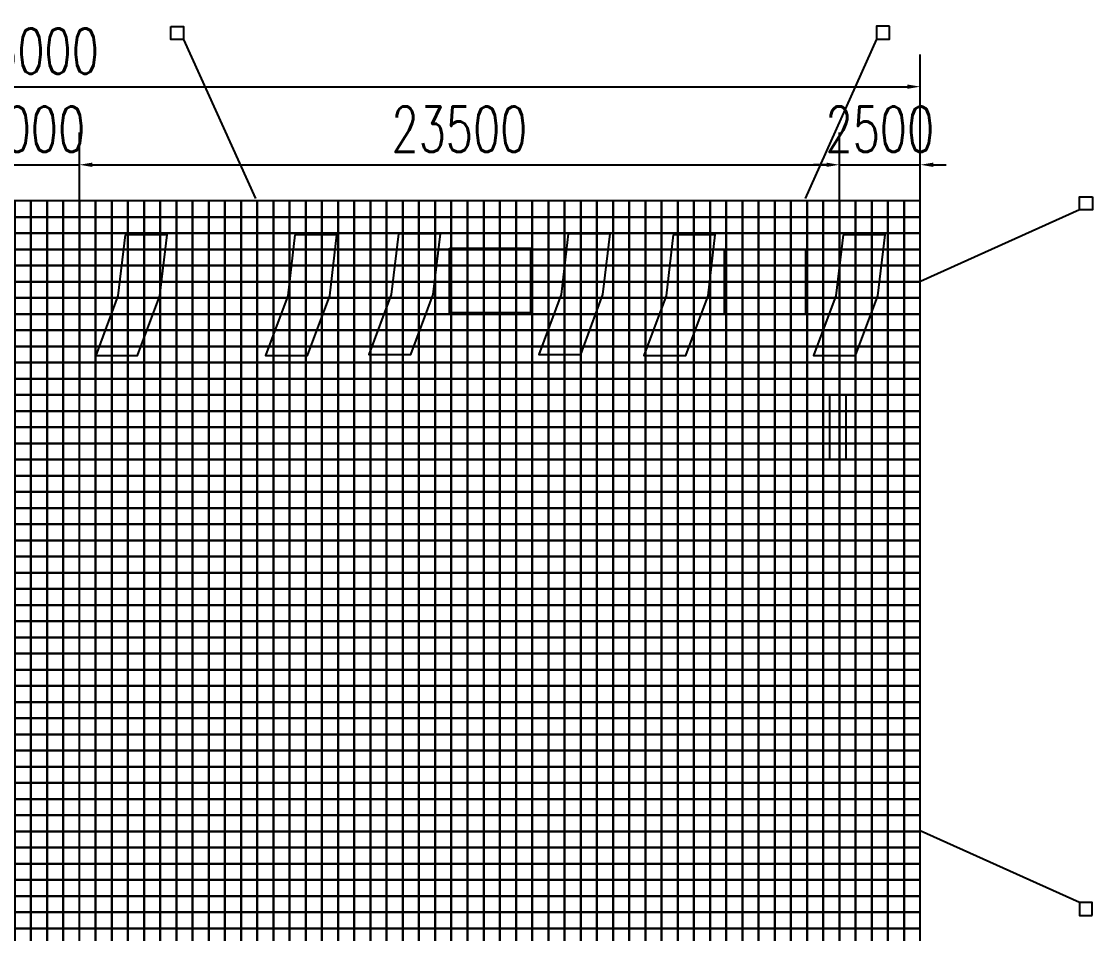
# Model space of a CAD drawing. Header units: millimetres. Extents: x 20612 to 342768, y 65775 to 156976.
# Drawn here: x 212625 to 245744, y 93442 to 121652 of the extents above; entities that cross this region are included whole.
import ezdxf

# ---------------------------------------------------------------- set-up
doc = ezdxf.new("R2010")
doc.units = ezdxf.units.MM
doc.header["$LTSCALE"] = 10
doc.styles.add('STANDARD_T3', font='simplex.shx', dxfattribs={"width": 0.7, "bigfont": 'hztxt.shx'})
doc.dimstyles.new('W&&400', dxfattribs={"dimtxt": 1400, "dimasz": 400, "dimexe": 1000, "dimexo": 1200, "dimgap": 400, "dimtad": 1, "dimdec": 0, "dimzin": 0, "dimdsep": 46, "dimtxsty": 'STANDARD_T3', "dimcen": 0.09, "dimclrd": 1, "dimclre": 1, "dimclrt": 7, "dimazin": 2, "dimtfac": 1, "dimtdec": 0, "dimtix": 1, "dimtmove": 2, "dimatfit": 3, "dimfxl": 100, "dimtolj": 1, "dimtzin": 0, "dimarcsym": 0})

# ---------------------------------------------------------------- blocks, each defined once
blk = doc.blocks.new('400高浮筒')
at = {"color": 8}
blk.add_lwpolyline([(185417, 115601), (185917, 115601), (185917, 116101), (185417, 116101)], close=True, dxfattribs=at)
blk = doc.blocks.new('*U323')
blk.add_blockref('400高浮筒', (-185667, -115851))
blk = doc.blocks.new('*U324')
at = {"color": 0, "linetype": 'ByBlock', "lineweight": -2, "transparency": 16777216}
for p in [(27000, 5500), (27500, 5500), (28000, 5500), (28500, 5500), (29000, 5500), (29500, 5500), (30000, 5500), (30500, 5500), (31000, 5500), (31500, 5500), (32000, 5500), (32500, 5500), (33000, 5500), (33500, 5500), (34000, 5500), (34500, 5500), (35000, 5500), (35500, 5500), (36000, 5500), (36500, 5500), (37000, 5500), (37500, 5500), (38000, 5500), (38500, 5500), (39000, 5500), (39500, 5500), (40000, 5500), (40500, 5500), (41000, 5500), (41500, 5500), (42000, 5500), (42500, 5500), (43000, 5500), (43500, 5500), (44000, 5500), (44500, 5500), (45000, 5500), (45500, 5500), (46000, 5500), (46500, 5500), (47000, 5500), (47500, 5500), (48000, 5500), (48500, 5500), (49000, 5500), (49500, 5500), (50000, 5500), (50500, 5500), (51000, 5500), (51500, 5500), (52000, 5500), (52500, 5500), (53000, 5500), (53500, 5500), (54000, 5500), (54500, 5500), (27000, 5000), (27500, 5000), (28000, 5000), (28500, 5000), (29000, 5000), (29500, 5000), (30000, 5000), (30500, 5000), (31000, 5000), (31500, 5000), (32000, 5000), (32500, 5000), (33000, 5000), (33500, 5000), (34000, 5000), (34500, 5000), (35000, 5000), (35500, 5000), (36000, 5000), (36500, 5000), (37000, 5000), (37500, 5000), (38000, 5000), (38500, 5000), (39000, 5000), (39500, 5000), (40000, 5000), (40500, 5000), (41000, 5000), (41500, 5000), (42000, 5000), (42500, 5000), (43000, 5000), (43500, 5000), (44000, 5000), (44500, 5000), (45000, 5000), (45500, 5000), (46000, 5000), (46500, 5000), (47000, 5000), (47500, 5000), (48000, 5000), (48500, 5000), (49000, 5000), (49500, 5000), (50000, 5000), (50500, 5000), (51000, 5000), (51500, 5000), (52000, 5000), (52500, 5000), (53000, 5000), (53500, 5000), (54000, 5000), (54500, 5000), (27000, 4500), (27500, 4500), (28000, 4500), (28500, 4500), (29000, 4500), (29500, 4500), (30000, 4500), (30500, 4500), (31000, 4500), (31500, 4500), (32000, 4500), (32500, 4500), (33000, 4500), (33500, 4500), (34000, 4500), (34500, 4500), (35000, 4500), (35500, 4500), (36000, 4500), (36500, 4500), (37000, 4500), (37500, 4500), (38000, 4500), (38500, 4500), (39000, 4500), (39500, 4500), (40000, 4500), (40500, 4500), (41000, 4500), (41500, 4500), (42000, 4500), (42500, 4500), (43000, 4500), (43500, 4500), (44000, 4500), (44500, 4500), (45000, 4500), (45500, 4500), (46000, 4500), (46500, 4500), (47000, 4500), (47500, 4500), (48000, 4500), (48500, 4500), (49000, 4500), (49500, 4500), (50000, 4500), (50500, 4500), (51000, 4500), (51500, 4500), (52000, 4500), (52500, 4500), (53000, 4500), (53500, 4500), (54000, 4500), (54500, 4500), (27000, 4000), (27500, 4000), (28000, 4000), (28500, 4000), (29000, 4000), (29500, 4000), (30000, 4000), (30500, 4000), (31000, 4000), (31500, 4000), (32000, 4000), (32500, 4000), (33000, 4000), (33500, 4000), (34000, 4000), (34500, 4000), (35000, 4000), (35500, 4000), (36000, 4000), (36500, 4000), (37000, 4000), (37500, 4000), (38000, 4000), (38500, 4000), (39000, 4000), (39500, 4000), (40000, 4000), (40500, 4000), (41000, 4000), (41500, 4000), (42000, 4000), (42500, 4000), (43000, 4000), (43500, 4000), (44000, 4000), (44500, 4000), (45000, 4000), (45500, 4000), (46000, 4000), (46500, 4000), (47000, 4000), (47500, 4000), (48000, 4000), (48500, 4000), (49000, 4000), (49500, 4000), (50000, 4000), (50500, 4000), (51000, 4000), (51500, 4000), (52000, 4000), (52500, 4000), (53000, 4000), (53500, 4000), (54000, 4000), (54500, 4000), (27000, 3500), (27500, 3500), (28000, 3500), (28500, 3500), (29000, 3500), (29500, 3500), (30000, 3500), (30500, 3500), (31000, 3500), (31500, 3500), (32000, 3500), (32500, 3500), (33000, 3500), (33500, 3500), (34000, 3500), (34500, 3500), (35000, 3500), (35500, 3500), (36000, 3500), (36500, 3500), (37000, 3500), (37500, 3500), (38000, 3500), (38500, 3500), (39000, 3500), (39500, 3500), (40000, 3500), (40500, 3500), (41000, 3500), (41500, 3500), (42000, 3500), (42500, 3500), (43000, 3500), (43500, 3500), (44000, 3500), (44500, 3500), (45000, 3500), (45500, 3500), (46000, 3500), (46500, 3500), (47000, 3500), (47500, 3500), (48000, 3500), (48500, 3500), (49000, 3500), (49500, 3500), (50000, 3500), (50500, 3500), (51000, 3500), (51500, 3500), (52000, 3500), (52500, 3500), (53000, 3500), (53500, 3500), (54000, 3500), (54500, 3500), (27000, 3000), (27500, 3000), (28000, 3000), (28500, 3000), (29000, 3000), (29500, 3000), (30000, 3000), (30500, 3000), (31000, 3000), (31500, 3000), (32000, 3000), (32500, 3000), (33000, 3000), (33500, 3000), (34000, 3000), (34500, 3000), (35000, 3000), (35500, 3000), (36000, 3000), (36500, 3000), (37000, 3000), (37500, 3000), (38000, 3000), (38500, 3000), (39000, 3000), (39500, 3000), (40000, 3000), (40500, 3000), (41000, 3000), (41500, 3000), (42000, 3000), (42500, 3000), (43000, 3000), (43500, 3000), (44000, 3000), (44500, 3000), (45000, 3000), (45500, 3000), (46000, 3000), (46500, 3000), (47000, 3000), (47500, 3000), (48000, 3000), (48500, 3000), (49000, 3000), (49500, 3000), (50000, 3000), (50500, 3000), (51000, 3000), (51500, 3000), (52000, 3000), (52500, 3000), (53000, 3000), (53500, 3000), (54000, 3000), (54500, 3000), (27000, 2500), (27500, 2500), (28000, 2500), (28500, 2500), (29000, 2500), (29500, 2500), (30000, 2500), (30500, 2500), (31000, 2500), (31500, 2500), (32000, 2500), (32500, 2500), (33000, 2500), (33500, 2500), (34000, 2500), (34500, 2500), (35000, 2500), (35500, 2500), (36000, 2500), (36500, 2500), (37000, 2500), (37500, 2500), (38000, 2500), (38500, 2500), (39000, 2500), (39500, 2500), (40000, 2500), (40500, 2500), (41000, 2500), (41500, 2500), (42000, 2500), (42500, 2500), (43000, 2500), (43500, 2500), (44000, 2500), (44500, 2500), (45000, 2500), (45500, 2500), (46000, 2500), (46500, 2500), (47000, 2500), (47500, 2500), (48000, 2500), (48500, 2500), (49000, 2500), (49500, 2500), (50000, 2500), (50500, 2500), (51000, 2500), (51500, 2500), (52000, 2500), (52500, 2500), (53000, 2500), (53500, 2500), (54000, 2500), (54500, 2500), (27000, 2000), (27500, 2000), (28000, 2000), (28500, 2000), (29000, 2000), (29500, 2000), (30000, 2000), (30500, 2000), (31000, 2000), (31500, 2000), (32000, 2000), (32500, 2000), (33000, 2000), (33500, 2000), (34000, 2000), (34500, 2000), (35000, 2000), (35500, 2000), (36000, 2000), (36500, 2000), (37000, 2000), (37500, 2000), (38000, 2000), (38500, 2000), (39000, 2000), (39500, 2000), (40000, 2000), (40500, 2000), (41000, 2000), (41500, 2000), (42000, 2000), (42500, 2000), (43000, 2000), (43500, 2000), (44000, 2000), (44500, 2000), (45000, 2000), (45500, 2000), (46000, 2000), (46500, 2000), (47000, 2000), (47500, 2000), (48000, 2000), (48500, 2000), (49000, 2000), (49500, 2000), (50000, 2000), (50500, 2000), (51000, 2000), (51500, 2000), (52000, 2000), (52500, 2000), (53000, 2000), (53500, 2000), (54000, 2000), (54500, 2000), (27000, 1500), (27500, 1500), (28000, 1500), (28500, 1500), (29000, 1500), (29500, 1500), (30000, 1500), (30500, 1500), (31000, 1500), (31500, 1500), (32000, 1500), (32500, 1500), (33000, 1500), (33500, 1500), (34000, 1500), (34500, 1500), (35000, 1500), (35500, 1500), (36000, 1500), (36500, 1500), (37000, 1500), (37500, 1500), (38000, 1500), (38500, 1500), (39000, 1500), (39500, 1500), (40000, 1500), (40500, 1500), (41000, 1500), (41500, 1500), (42000, 1500), (42500, 1500), (43000, 1500), (43500, 1500), (44000, 1500), (44500, 1500), (45000, 1500), (45500, 1500), (46000, 1500), (46500, 1500), (47000, 1500), (47500, 1500), (48000, 1500), (48500, 1500), (49000, 1500), (49500, 1500), (50000, 1500), (50500, 1500), (51000, 1500), (51500, 1500), (52000, 1500), (52500, 1500), (53000, 1500), (53500, 1500), (54000, 1500), (54500, 1500), (27000, 1000), (27500, 1000), (28000, 1000), (28500, 1000), (29000, 1000), (29500, 1000), (30000, 1000), (30500, 1000), (31000, 1000), (31500, 1000), (32000, 1000), (32500, 1000), (33000, 1000), (33500, 1000), (34000, 1000), (34500, 1000), (35000, 1000), (35500, 1000), (36000, 1000), (36500, 1000), (37000, 1000), (37500, 1000), (38000, 1000), (38500, 1000), (39000, 1000), (39500, 1000), (40000, 1000), (40500, 1000), (41000, 1000), (41500, 1000), (42000, 1000), (42500, 1000), (43000, 1000), (43500, 1000), (44000, 1000), (44500, 1000), (45000, 1000), (45500, 1000), (46000, 1000), (46500, 1000), (47000, 1000), (47500, 1000), (48000, 1000), (48500, 1000), (49000, 1000), (49500, 1000), (50000, 1000), (50500, 1000), (51000, 1000), (51500, 1000), (52000, 1000), (52500, 1000), (53000, 1000), (53500, 1000), (54000, 1000), (54500, 1000), (27000, 500), (27500, 500), (28000, 500), (28500, 500), (29000, 500), (29500, 500), (30000, 500), (30500, 500), (31000, 500), (31500, 500), (32000, 500), (32500, 500), (33000, 500), (33500, 500), (34000, 500), (34500, 500), (35000, 500), (35500, 500), (36000, 500), (36500, 500), (37000, 500), (37500, 500), (38000, 500), (38500, 500), (39000, 500), (39500, 500), (40000, 500), (40500, 500), (41000, 500), (41500, 500), (42000, 500), (42500, 500), (43000, 500), (43500, 500), (44000, 500), (44500, 500), (45000, 500), (45500, 500), (46000, 500), (46500, 500), (47000, 500), (47500, 500), (48000, 500), (48500, 500), (49000, 500), (49500, 500), (50000, 500), (50500, 500), (51000, 500), (51500, 500), (52000, 500), (52500, 500), (53000, 500), (53500, 500), (54000, 500), (54500, 500), (27000, 0), (27500, 0), (28000, 0), (28500, 0), (29000, 0), (29500, 0), (30000, 0), (30500, 0), (31000, 0), (31500, 0), (32000, 0), (32500, 0), (33000, 0), (33500, 0), (34000, 0), (34500, 0), (35000, 0), (35500, 0), (36000, 0), (36500, 0), (37000, 0), (37500, 0), (38000, 0), (38500, 0), (39000, 0), (39500, 0), (40000, 0), (40500, 0), (41000, 0), (41500, 0), (42000, 0), (42500, 0), (43000, 0), (43500, 0), (44000, 0), (44500, 0), (45000, 0), (45500, 0), (46000, 0), (46500, 0), (47000, 0), (47500, 0), (48000, 0), (48500, 0), (49000, 0), (49500, 0), (50000, 0), (50500, 0), (51000, 0), (51500, 0), (52000, 0), (52500, 0), (53000, 0), (53500, 0), (54000, 0), (54500, 0)]:
    blk.add_blockref('*U323', p, dxfattribs=at)
blk = doc.blocks.new('*U331')
blk.add_blockref('400高浮筒', (-185667, -115851))
blk = doc.blocks.new('*U332')
at = {"color": 0, "linetype": 'ByBlock', "lineweight": -2, "transparency": 16777216}
for p in [(0, 36000), (500, 36000), (1000, 36000), (1500, 36000), (2000, 36000), (0, 35500), (500, 35500), (1000, 35500), (1500, 35500), (2000, 35500), (0, 35000), (500, 35000), (1000, 35000), (1500, 35000), (2000, 35000), (0, 34500), (500, 34500), (1000, 34500), (1500, 34500), (2000, 34500), (0, 34000), (500, 34000), (1000, 34000), (1500, 34000), (2000, 34000), (0, 33500), (500, 33500), (1000, 33500), (1500, 33500), (2000, 33500), (0, 33000), (500, 33000), (1000, 33000), (1500, 33000), (2000, 33000), (0, 32500), (500, 32500), (1000, 32500), (1500, 32500), (2000, 32500), (0, 32000), (500, 32000), (1000, 32000), (1500, 32000), (2000, 32000), (0, 31500), (500, 31500), (1000, 31500), (1500, 31500), (2000, 31500), (0, 31000), (500, 31000), (1000, 31000), (1500, 31000), (2000, 31000), (0, 30500), (500, 30500), (1000, 30500), (1500, 30500), (2000, 30500), (0, 30000), (500, 30000), (1000, 30000), (1500, 30000), (2000, 30000), (0, 29500), (500, 29500), (1000, 29500), (1500, 29500), (2000, 29500), (0, 29000), (500, 29000), (1000, 29000), (1500, 29000), (2000, 29000), (0, 28500), (500, 28500), (1000, 28500), (1500, 28500), (2000, 28500), (0, 28000), (500, 28000), (1000, 28000), (1500, 28000), (2000, 28000), (0, 27500), (500, 27500), (1000, 27500), (1500, 27500), (2000, 27500), (0, 27000), (500, 27000), (1000, 27000), (1500, 27000), (2000, 27000), (0, 26500), (500, 26500), (1000, 26500), (1500, 26500), (2000, 26500), (0, 26000), (500, 26000), (1000, 26000), (1500, 26000), (2000, 26000), (0, 25500), (500, 25500), (1000, 25500), (1500, 25500), (2000, 25500), (0, 25000), (500, 25000), (1000, 25000), (1500, 25000), (2000, 25000), (0, 24500), (500, 24500), (1000, 24500), (1500, 24500), (2000, 24500), (0, 24000), (500, 24000), (1000, 24000), (1500, 24000), (2000, 24000), (0, 23500), (500, 23500), (1000, 23500), (1500, 23500), (2000, 23500), (0, 23000), (500, 23000), (1000, 23000), (1500, 23000), (2000, 23000), (0, 22500), (500, 22500), (1000, 22500), (1500, 22500), (2000, 22500), (0, 22000), (500, 22000), (1000, 22000), (1500, 22000), (2000, 22000), (0, 21500), (500, 21500), (1000, 21500), (1500, 21500), (2000, 21500), (0, 21000), (500, 21000), (1000, 21000), (1500, 21000), (2000, 21000), (0, 20500), (500, 20500), (1000, 20500), (1500, 20500), (2000, 20500), (0, 20000), (500, 20000), (1000, 20000), (1500, 20000), (2000, 20000), (0, 19500), (500, 19500), (1000, 19500), (1500, 19500), (2000, 19500)]:
    blk.add_blockref('*U331', p, dxfattribs=at)
blk = doc.blocks.new('*D338')
at = {"color": 1, "lineweight": -2, "transparency": 16777216}
for p, q in [((237917, 114801), (237917, 118218)), ((240417, 113801), (240417, 118218)), ((237517, 117218), (237117, 117218)), ((237917, 117218), (240417, 117218)), ((240817, 117218), (241217, 117218))]:
    blk.add_line(p, q, dxfattribs=at)
at = {"color": 1, "transparency": 16777216}
for points in [[(237517, 117284), (237517, 117151), (237917, 117218)], [(240817, 117284), (240817, 117151), (240417, 117218)]]:
    blk.add_solid(points, dxfattribs=at)
at = {"layer": 'Defpoints', "color": 0, "transparency": 16777216}
for p in [(240417, 117218), (237917, 113601), (240417, 112601)]:
    blk.add_point(p, dxfattribs=at)
at = {"color": 7, "transparency": 16777216, "insert": (239167, 118318), "char_height": 1400, "attachment_point": 5, "style": 'STANDARD_T3'}
blk.add_mtext('\\A1;2500', dxfattribs=at)
blk = doc.blocks.new('*D339')
at = {"color": 1, "lineweight": -2, "transparency": 16777216}
for p, q in [((185417, 117301), (185417, 120633)), ((240417, 117301), (240417, 120633)), ((185817, 119633), (240017, 119633))]:
    blk.add_line(p, q, dxfattribs=at)
at = {"color": 1, "transparency": 16777216}
for points in [[(185817, 119700), (185817, 119566), (185417, 119633)], [(240017, 119700), (240017, 119566), (240417, 119633)]]:
    blk.add_solid(points, dxfattribs=at)
at = {"layer": 'Defpoints', "color": 0, "transparency": 16777216}
for p in [(240417, 119633), (185417, 116101), (240417, 116101)]:
    blk.add_point(p, dxfattribs=at)
at = {"color": 7, "transparency": 16777216, "insert": (212917, 120733), "char_height": 1400, "attachment_point": 5, "style": 'STANDARD_T3'}
blk.add_mtext('\\A1;55000', dxfattribs=at)
blk = doc.blocks.new('*U537')
blk.add_blockref('400高浮筒', (-185667, -115851))
blk = doc.blocks.new('*U538')
at = {"color": 0, "linetype": 'ByBlock', "lineweight": -2, "transparency": 16777216}
for p in [(1000, 36000), (1500, 36000), (2000, 36000), (2500, 36000), (1000, 35500), (1500, 35500), (2000, 35500), (2500, 35500), (1000, 35000), (1500, 35000), (2000, 35000), (2500, 35000), (1000, 34500), (1500, 34500), (2000, 34500), (2500, 34500), (1000, 34000), (1500, 34000), (2000, 34000), (2500, 34000), (1000, 33500), (1500, 33500), (2000, 33500), (2500, 33500), (1000, 33000), (1500, 33000), (2000, 33000), (2500, 33000), (1000, 32500), (1500, 32500), (2000, 32500), (2500, 32500), (1000, 32000), (1500, 32000), (2000, 32000), (2500, 32000), (1000, 31500), (1500, 31500), (2000, 31500), (2500, 31500), (1000, 31000), (1500, 31000), (2000, 31000), (2500, 31000), (1000, 30500), (1500, 30500), (2000, 30500), (2500, 30500), (1000, 30000), (1500, 30000), (2000, 30000), (2500, 30000), (1000, 29500), (1500, 29500), (2000, 29500), (2500, 29500), (1000, 29000), (1500, 29000), (2000, 29000), (2500, 29000), (1000, 28500), (1500, 28500), (2000, 28500), (2500, 28500), (1000, 28000), (1500, 28000), (2000, 28000), (2500, 28000), (1000, 27500), (1500, 27500), (2000, 27500), (2500, 27500), (1000, 27000), (1500, 27000), (2000, 27000), (2500, 27000), (1000, 26500), (1500, 26500), (2000, 26500), (2500, 26500), (1000, 26000), (1500, 26000), (2000, 26000), (2500, 26000), (1000, 25500), (1500, 25500), (2000, 25500), (2500, 25500), (1000, 25000), (1500, 25000), (2000, 25000), (2500, 25000), (1000, 24500), (1500, 24500), (2000, 24500), (2500, 24500), (1000, 24000), (1500, 24000), (2000, 24000), (2500, 24000), (1000, 23500), (1500, 23500), (2000, 23500), (2500, 23500), (1000, 23000), (1500, 23000), (2000, 23000), (2500, 23000), (1000, 22500), (1500, 22500), (2000, 22500), (2500, 22500), (1000, 22000), (1500, 22000), (2000, 22000), (2500, 22000), (1000, 21500), (1500, 21500), (2000, 21500), (2500, 21500), (1000, 21000), (1500, 21000), (2000, 21000), (2500, 21000), (1000, 20500), (1500, 20500), (2000, 20500), (2500, 20500), (1000, 20000), (1500, 20000), (2000, 20000), (2500, 20000), (1000, 19500), (1500, 19500), (2000, 19500), (2500, 19500)]:
    blk.add_blockref('*U537', p, dxfattribs=at)
blk = doc.blocks.new('池底浮筒400')
at = {"color": 5}
blk.add_lwpolyline([(75977, 129034), (76477, 129034), (76477, 129534), (75977, 129534)], close=True, dxfattribs=at)
blk = doc.blocks.new('*U539')
blk.add_blockref('池底浮筒400', (-76227, -129284))
blk = doc.blocks.new('*U540')
at = {"color": 0, "linetype": 'ByBlock', "lineweight": -2, "transparency": 16777216}
for p in [(0, 36000), (500, 36000), (1000, 36000), (1500, 36000), (2000, 36000), (2500, 36000), (3000, 36000), (3500, 36000), (4000, 36000), (4500, 36000), (5000, 36000), (5500, 36000), (6000, 36000), (6500, 36000), (7000, 36000), (7500, 36000), (8000, 36000), (8500, 36000), (9000, 36000), (9500, 36000), (10000, 36000), (10500, 36000), (11000, 36000), (11500, 36000), (12000, 36000), (12500, 36000), (13000, 36000), (13500, 36000), (14000, 36000), (14500, 36000), (15000, 36000), (15500, 36000), (16000, 36000), (16500, 36000), (17000, 36000), (17500, 36000), (18000, 36000), (18500, 36000), (19000, 36000), (19500, 36000), (20000, 36000), (20500, 36000), (21000, 36000), (21500, 36000), (22000, 36000), (22500, 36000), (23000, 36000), (0, 35500), (500, 35500), (1000, 35500), (1500, 35500), (2000, 35500), (2500, 35500), (3000, 35500), (3500, 35500), (4000, 35500), (4500, 35500), (5000, 35500), (5500, 35500), (6000, 35500), (6500, 35500), (7000, 35500), (7500, 35500), (8000, 35500), (8500, 35500), (9000, 35500), (9500, 35500), (10000, 35500), (10500, 35500), (11000, 35500), (11500, 35500), (12000, 35500), (12500, 35500), (13000, 35500), (13500, 35500), (14000, 35500), (14500, 35500), (15000, 35500), (15500, 35500), (16000, 35500), (16500, 35500), (17000, 35500), (17500, 35500), (18000, 35500), (18500, 35500), (19000, 35500), (19500, 35500), (20000, 35500), (20500, 35500), (21000, 35500), (21500, 35500), (22000, 35500), (22500, 35500), (23000, 35500), (0, 35000), (500, 35000), (1000, 35000), (1500, 35000), (2000, 35000), (2500, 35000), (3000, 35000), (3500, 35000), (4000, 35000), (4500, 35000), (5000, 35000), (5500, 35000), (6000, 35000), (6500, 35000), (7000, 35000), (7500, 35000), (8000, 35000), (8500, 35000), (9000, 35000), (9500, 35000), (10000, 35000), (10500, 35000), (11000, 35000), (11500, 35000), (12000, 35000), (12500, 35000), (13000, 35000), (13500, 35000), (14000, 35000), (14500, 35000), (15000, 35000), (15500, 35000), (16000, 35000), (16500, 35000), (17000, 35000), (17500, 35000), (18000, 35000), (18500, 35000), (19000, 35000), (19500, 35000), (20000, 35000), (20500, 35000), (21000, 35000), (21500, 35000), (22000, 35000), (22500, 35000), (23000, 35000), (0, 34500), (500, 34500), (1000, 34500), (1500, 34500), (2000, 34500), (2500, 34500), (3000, 34500), (3500, 34500), (4000, 34500), (4500, 34500), (5000, 34500), (5500, 34500), (6000, 34500), (6500, 34500), (7000, 34500), (7500, 34500), (8000, 34500), (8500, 34500), (9000, 34500), (9500, 34500), (10000, 34500), (10500, 34500), (11000, 34500), (11500, 34500), (12000, 34500), (12500, 34500), (13000, 34500), (13500, 34500), (14000, 34500), (14500, 34500), (15000, 34500), (15500, 34500), (16000, 34500), (16500, 34500), (17000, 34500), (17500, 34500), (18000, 34500), (18500, 34500), (19000, 34500), (19500, 34500), (20000, 34500), (20500, 34500), (21000, 34500), (21500, 34500), (22000, 34500), (22500, 34500), (23000, 34500), (0, 34000), (500, 34000), (1000, 34000), (1500, 34000), (2000, 34000), (2500, 34000), (3000, 34000), (3500, 34000), (4000, 34000), (4500, 34000), (5000, 34000), (5500, 34000), (6000, 34000), (6500, 34000), (7000, 34000), (7500, 34000), (8000, 34000), (8500, 34000), (9000, 34000), (9500, 34000), (10000, 34000), (10500, 34000), (11000, 34000), (11500, 34000), (12000, 34000), (12500, 34000), (13000, 34000), (13500, 34000), (14000, 34000), (14500, 34000), (15000, 34000), (15500, 34000), (16000, 34000), (16500, 34000), (17000, 34000), (17500, 34000), (18000, 34000), (18500, 34000), (19000, 34000), (19500, 34000), (20000, 34000), (20500, 34000), (21000, 34000), (21500, 34000), (22000, 34000), (22500, 34000), (23000, 34000), (0, 33500), (500, 33500), (1000, 33500), (1500, 33500), (2000, 33500), (2500, 33500), (3000, 33500), (3500, 33500), (4000, 33500), (4500, 33500), (5000, 33500), (5500, 33500), (6000, 33500), (6500, 33500), (7000, 33500), (7500, 33500), (8000, 33500), (8500, 33500), (9000, 33500), (9500, 33500), (10000, 33500), (10500, 33500), (11000, 33500), (11500, 33500), (12000, 33500), (12500, 33500), (13000, 33500), (13500, 33500), (14000, 33500), (14500, 33500), (15000, 33500), (15500, 33500), (16000, 33500), (16500, 33500), (17000, 33500), (17500, 33500), (18000, 33500), (18500, 33500), (19000, 33500), (19500, 33500), (20000, 33500), (20500, 33500), (21000, 33500), (21500, 33500), (22000, 33500), (22500, 33500), (23000, 33500), (0, 33000), (500, 33000), (1000, 33000), (1500, 33000), (2000, 33000), (2500, 33000), (3000, 33000), (3500, 33000), (4000, 33000), (4500, 33000), (5000, 33000), (5500, 33000), (6000, 33000), (6500, 33000), (7000, 33000), (7500, 33000), (8000, 33000), (8500, 33000), (9000, 33000), (9500, 33000), (10000, 33000), (10500, 33000), (11000, 33000), (11500, 33000), (12000, 33000), (12500, 33000), (13000, 33000), (13500, 33000), (14000, 33000), (14500, 33000), (15000, 33000), (15500, 33000), (16000, 33000), (16500, 33000), (17000, 33000), (17500, 33000), (18000, 33000), (18500, 33000), (19000, 33000), (19500, 33000), (20000, 33000), (20500, 33000), (21000, 33000), (21500, 33000), (22000, 33000), (22500, 33000), (23000, 33000), (0, 32500), (500, 32500), (1000, 32500), (1500, 32500), (2000, 32500), (2500, 32500), (3000, 32500), (3500, 32500), (4000, 32500), (4500, 32500), (5000, 32500), (5500, 32500), (6000, 32500), (6500, 32500), (7000, 32500), (7500, 32500), (8000, 32500), (8500, 32500), (9000, 32500), (9500, 32500), (10000, 32500), (10500, 32500), (11000, 32500), (11500, 32500), (12000, 32500), (12500, 32500), (13000, 32500), (13500, 32500), (14000, 32500), (14500, 32500), (15000, 32500), (15500, 32500), (16000, 32500), (16500, 32500), (17000, 32500), (17500, 32500), (18000, 32500), (18500, 32500), (19000, 32500), (19500, 32500), (20000, 32500), (20500, 32500), (21000, 32500), (21500, 32500), (22000, 32500), (22500, 32500), (23000, 32500), (0, 32000), (500, 32000), (1000, 32000), (1500, 32000), (2000, 32000), (2500, 32000), (3000, 32000), (3500, 32000), (4000, 32000), (4500, 32000), (5000, 32000), (5500, 32000), (6000, 32000), (6500, 32000), (7000, 32000), (7500, 32000), (8000, 32000), (8500, 32000), (9000, 32000), (9500, 32000), (10000, 32000), (10500, 32000), (11000, 32000), (11500, 32000), (12000, 32000), (12500, 32000), (13000, 32000), (13500, 32000), (14000, 32000), (14500, 32000), (15000, 32000), (15500, 32000), (16000, 32000), (16500, 32000), (17000, 32000), (17500, 32000), (18000, 32000), (18500, 32000), (19000, 32000), (19500, 32000), (20000, 32000), (20500, 32000), (21000, 32000), (21500, 32000), (22000, 32000), (22500, 32000), (23000, 32000), (0, 31500), (500, 31500), (1000, 31500), (1500, 31500), (2000, 31500), (2500, 31500), (3000, 31500), (3500, 31500), (4000, 31500), (4500, 31500), (5000, 31500), (5500, 31500), (6000, 31500), (6500, 31500), (7000, 31500), (7500, 31500), (8000, 31500), (8500, 31500), (9000, 31500), (9500, 31500), (10000, 31500), (10500, 31500), (11000, 31500), (11500, 31500), (12000, 31500), (12500, 31500), (13000, 31500), (13500, 31500), (14000, 31500), (14500, 31500), (15000, 31500), (15500, 31500), (16000, 31500), (16500, 31500), (17000, 31500), (17500, 31500), (18000, 31500), (18500, 31500), (19000, 31500), (19500, 31500), (20000, 31500), (20500, 31500), (21000, 31500), (21500, 31500), (22000, 31500), (22500, 31500), (23000, 31500), (0, 31000), (500, 31000), (1000, 31000), (1500, 31000), (2000, 31000), (2500, 31000), (3000, 31000), (3500, 31000), (4000, 31000), (4500, 31000), (5000, 31000), (5500, 31000), (6000, 31000), (6500, 31000), (7000, 31000), (7500, 31000), (8000, 31000), (8500, 31000), (9000, 31000), (9500, 31000), (10000, 31000), (10500, 31000), (11000, 31000), (11500, 31000), (12000, 31000), (12500, 31000), (13000, 31000), (13500, 31000), (14000, 31000), (14500, 31000), (15000, 31000), (15500, 31000), (16000, 31000), (16500, 31000), (17000, 31000), (17500, 31000), (18000, 31000), (18500, 31000), (19000, 31000), (19500, 31000), (20000, 31000), (20500, 31000), (21000, 31000), (21500, 31000), (22000, 31000), (22500, 31000), (23000, 31000), (0, 30500), (500, 30500), (1000, 30500), (1500, 30500), (2000, 30500), (2500, 30500), (3000, 30500), (3500, 30500), (4000, 30500), (4500, 30500), (5000, 30500), (5500, 30500), (6000, 30500), (6500, 30500), (7000, 30500), (7500, 30500), (8000, 30500), (8500, 30500), (9000, 30500), (9500, 30500), (10000, 30500), (10500, 30500), (11000, 30500), (11500, 30500), (12000, 30500), (12500, 30500), (13000, 30500), (13500, 30500), (14000, 30500), (14500, 30500), (15000, 30500), (15500, 30500), (16000, 30500), (16500, 30500), (17000, 30500), (17500, 30500), (18000, 30500), (18500, 30500), (19000, 30500), (19500, 30500), (20000, 30500), (20500, 30500), (21000, 30500), (21500, 30500), (22000, 30500), (22500, 30500), (23000, 30500), (0, 30000), (500, 30000), (1000, 30000), (1500, 30000), (2000, 30000), (2500, 30000), (3000, 30000), (3500, 30000), (4000, 30000), (4500, 30000), (5000, 30000), (5500, 30000), (6000, 30000), (6500, 30000), (7000, 30000), (7500, 30000), (8000, 30000), (8500, 30000), (9000, 30000), (9500, 30000), (10000, 30000), (10500, 30000), (11000, 30000), (11500, 30000), (12000, 30000), (12500, 30000), (13000, 30000), (13500, 30000), (14000, 30000), (14500, 30000), (15000, 30000), (15500, 30000), (16000, 30000), (16500, 30000), (17000, 30000), (17500, 30000), (18000, 30000), (18500, 30000), (19000, 30000), (19500, 30000), (20000, 30000), (20500, 30000), (21000, 30000), (21500, 30000), (22000, 30000), (22500, 30000), (23000, 30000), (0, 29500), (500, 29500), (1000, 29500), (1500, 29500), (2000, 29500), (2500, 29500), (3000, 29500), (3500, 29500), (4000, 29500), (4500, 29500), (5000, 29500), (5500, 29500), (6000, 29500), (6500, 29500), (7000, 29500), (7500, 29500), (8000, 29500), (8500, 29500), (9000, 29500), (9500, 29500), (10000, 29500), (10500, 29500), (11000, 29500), (11500, 29500), (12000, 29500), (12500, 29500), (13000, 29500), (13500, 29500), (14000, 29500), (14500, 29500), (15000, 29500), (15500, 29500), (16000, 29500), (16500, 29500), (17000, 29500), (17500, 29500), (18000, 29500), (18500, 29500), (19000, 29500), (19500, 29500), (20000, 29500), (20500, 29500), (21000, 29500), (21500, 29500), (22000, 29500), (22500, 29500), (23000, 29500), (0, 29000), (500, 29000), (1000, 29000), (1500, 29000), (2000, 29000), (2500, 29000), (3000, 29000), (3500, 29000), (4000, 29000), (4500, 29000), (5000, 29000), (5500, 29000), (6000, 29000), (6500, 29000), (7000, 29000), (7500, 29000), (8000, 29000), (8500, 29000), (9000, 29000), (9500, 29000), (10000, 29000), (10500, 29000), (11000, 29000), (11500, 29000), (12000, 29000), (12500, 29000), (13000, 29000), (13500, 29000), (14000, 29000), (14500, 29000), (15000, 29000), (15500, 29000), (16000, 29000), (16500, 29000), (17000, 29000), (17500, 29000), (18000, 29000), (18500, 29000), (19000, 29000), (19500, 29000), (20000, 29000), (20500, 29000), (21000, 29000), (21500, 29000), (22000, 29000), (22500, 29000), (23000, 29000), (0, 28500), (500, 28500), (1000, 28500), (1500, 28500), (2000, 28500), (2500, 28500), (3000, 28500), (3500, 28500), (4000, 28500), (4500, 28500), (5000, 28500), (5500, 28500), (6000, 28500), (6500, 28500), (7000, 28500), (7500, 28500), (8000, 28500), (8500, 28500), (9000, 28500), (9500, 28500), (10000, 28500), (10500, 28500), (11000, 28500), (11500, 28500), (12000, 28500), (12500, 28500), (13000, 28500), (13500, 28500), (14000, 28500), (14500, 28500), (15000, 28500), (15500, 28500), (16000, 28500), (16500, 28500), (17000, 28500), (17500, 28500), (18000, 28500), (18500, 28500), (19000, 28500), (19500, 28500), (20000, 28500), (20500, 28500), (21000, 28500), (21500, 28500), (22000, 28500), (22500, 28500), (23000, 28500), (0, 28000), (500, 28000), (1000, 28000), (1500, 28000), (2000, 28000), (2500, 28000), (3000, 28000), (3500, 28000), (4000, 28000), (4500, 28000), (5000, 28000), (5500, 28000), (6000, 28000), (6500, 28000), (7000, 28000), (7500, 28000), (8000, 28000), (8500, 28000), (9000, 28000), (9500, 28000), (10000, 28000), (10500, 28000), (11000, 28000), (11500, 28000), (12000, 28000), (12500, 28000), (13000, 28000), (13500, 28000), (14000, 28000), (14500, 28000), (15000, 28000), (15500, 28000), (16000, 28000), (16500, 28000), (17000, 28000), (17500, 28000), (18000, 28000), (18500, 28000), (19000, 28000), (19500, 28000), (20000, 28000), (20500, 28000), (21000, 28000), (21500, 28000), (22000, 28000), (22500, 28000), (23000, 28000), (0, 27500), (500, 27500), (1000, 27500), (1500, 27500), (2000, 27500), (2500, 27500), (3000, 27500), (3500, 27500), (4000, 27500), (4500, 27500), (5000, 27500), (5500, 27500), (6000, 27500), (6500, 27500), (7000, 27500), (7500, 27500), (8000, 27500), (8500, 27500), (9000, 27500), (9500, 27500), (10000, 27500), (10500, 27500), (11000, 27500), (11500, 27500), (12000, 27500), (12500, 27500), (13000, 27500), (13500, 27500), (14000, 27500), (14500, 27500), (15000, 27500), (15500, 27500), (16000, 27500), (16500, 27500), (17000, 27500), (17500, 27500), (18000, 27500), (18500, 27500), (19000, 27500), (19500, 27500), (20000, 27500), (20500, 27500), (21000, 27500), (21500, 27500), (22000, 27500), (22500, 27500), (23000, 27500), (0, 27000), (500, 27000), (1000, 27000), (1500, 27000), (2000, 27000), (2500, 27000), (3000, 27000), (3500, 27000), (4000, 27000), (4500, 27000), (5000, 27000), (5500, 27000), (6000, 27000), (6500, 27000), (7000, 27000), (7500, 27000), (8000, 27000), (8500, 27000), (9000, 27000), (9500, 27000), (10000, 27000), (10500, 27000), (11000, 27000), (11500, 27000), (12000, 27000), (12500, 27000), (13000, 27000), (13500, 27000), (14000, 27000), (14500, 27000), (15000, 27000), (15500, 27000), (16000, 27000), (16500, 27000), (17000, 27000), (17500, 27000), (18000, 27000), (18500, 27000), (19000, 27000), (19500, 27000), (20000, 27000), (20500, 27000), (21000, 27000), (21500, 27000), (22000, 27000), (22500, 27000), (23000, 27000), (0, 26500), (500, 26500), (1000, 26500), (1500, 26500), (2000, 26500), (2500, 26500), (3000, 26500), (3500, 26500), (4000, 26500), (4500, 26500), (5000, 26500), (5500, 26500), (6000, 26500), (6500, 26500), (7000, 26500), (7500, 26500), (8000, 26500), (8500, 26500), (9000, 26500), (9500, 26500), (10000, 26500), (10500, 26500), (11000, 26500), (11500, 26500), (12000, 26500), (12500, 26500), (13000, 26500), (13500, 26500), (14000, 26500), (14500, 26500), (15000, 26500), (15500, 26500), (16000, 26500), (16500, 26500), (17000, 26500), (17500, 26500), (18000, 26500), (18500, 26500), (19000, 26500), (19500, 26500), (20000, 26500), (20500, 26500), (21000, 26500), (21500, 26500), (22000, 26500), (22500, 26500), (23000, 26500), (0, 26000), (500, 26000), (1000, 26000), (1500, 26000), (2000, 26000), (2500, 26000), (3000, 26000), (3500, 26000), (4000, 26000), (4500, 26000), (5000, 26000), (5500, 26000), (6000, 26000), (6500, 26000), (7000, 26000), (7500, 26000), (8000, 26000), (8500, 26000), (9000, 26000), (9500, 26000), (10000, 26000), (10500, 26000), (11000, 26000), (11500, 26000), (12000, 26000), (12500, 26000), (13000, 26000), (13500, 26000), (14000, 26000), (14500, 26000), (15000, 26000), (15500, 26000), (16000, 26000), (16500, 26000), (17000, 26000), (17500, 26000), (18000, 26000), (18500, 26000), (19000, 26000), (19500, 26000), (20000, 26000), (20500, 26000), (21000, 26000), (21500, 26000), (22000, 26000), (22500, 26000), (23000, 26000), (0, 25500), (500, 25500), (1000, 25500), (1500, 25500), (2000, 25500), (2500, 25500), (3000, 25500), (3500, 25500), (4000, 25500), (4500, 25500), (5000, 25500), (5500, 25500), (6000, 25500), (6500, 25500), (7000, 25500), (7500, 25500), (8000, 25500), (8500, 25500), (9000, 25500), (9500, 25500), (10000, 25500), (10500, 25500), (11000, 25500), (11500, 25500), (12000, 25500), (12500, 25500), (13000, 25500), (13500, 25500), (14000, 25500), (14500, 25500), (15000, 25500), (15500, 25500), (16000, 25500), (16500, 25500), (17000, 25500), (17500, 25500), (18000, 25500), (18500, 25500), (19000, 25500), (19500, 25500), (20000, 25500), (20500, 25500), (21000, 25500), (21500, 25500), (22000, 25500), (22500, 25500), (23000, 25500), (0, 25000), (500, 25000), (1000, 25000), (1500, 25000), (2000, 25000), (2500, 25000), (3000, 25000), (3500, 25000), (4000, 25000), (4500, 25000), (5000, 25000), (5500, 25000), (6000, 25000), (6500, 25000), (7000, 25000), (7500, 25000), (8000, 25000), (8500, 25000), (9000, 25000), (9500, 25000), (10000, 25000), (10500, 25000), (11000, 25000), (11500, 25000), (12000, 25000), (12500, 25000), (13000, 25000), (13500, 25000), (14000, 25000), (14500, 25000), (15000, 25000), (15500, 25000), (16000, 25000), (16500, 25000), (17000, 25000), (17500, 25000), (18000, 25000), (18500, 25000), (19000, 25000), (19500, 25000), (20000, 25000), (20500, 25000), (21000, 25000), (21500, 25000), (22000, 25000), (22500, 25000), (23000, 25000), (0, 24500), (500, 24500), (1000, 24500), (1500, 24500), (2000, 24500), (2500, 24500), (3000, 24500), (3500, 24500), (4000, 24500), (4500, 24500), (5000, 24500), (5500, 24500), (6000, 24500), (6500, 24500), (7000, 24500), (7500, 24500), (8000, 24500), (8500, 24500), (9000, 24500), (9500, 24500), (10000, 24500), (10500, 24500), (11000, 24500), (11500, 24500), (12000, 24500), (12500, 24500), (13000, 24500), (13500, 24500), (14000, 24500), (14500, 24500), (15000, 24500), (15500, 24500), (16000, 24500), (16500, 24500), (17000, 24500), (17500, 24500), (18000, 24500), (18500, 24500), (19000, 24500), (19500, 24500), (20000, 24500), (20500, 24500), (21000, 24500), (21500, 24500), (22000, 24500), (22500, 24500), (23000, 24500), (0, 24000), (500, 24000), (1000, 24000), (1500, 24000), (2000, 24000), (2500, 24000), (3000, 24000), (3500, 24000), (4000, 24000), (4500, 24000), (5000, 24000), (5500, 24000), (6000, 24000), (6500, 24000), (7000, 24000), (7500, 24000), (8000, 24000), (8500, 24000), (9000, 24000), (9500, 24000), (10000, 24000), (10500, 24000), (11000, 24000), (11500, 24000), (12000, 24000), (12500, 24000), (13000, 24000), (13500, 24000), (14000, 24000), (14500, 24000), (15000, 24000), (15500, 24000), (16000, 24000), (16500, 24000), (17000, 24000), (17500, 24000), (18000, 24000), (18500, 24000), (19000, 24000), (19500, 24000), (20000, 24000), (20500, 24000), (21000, 24000), (21500, 24000), (22000, 24000), (22500, 24000), (23000, 24000), (0, 23500), (500, 23500), (1000, 23500), (1500, 23500), (2000, 23500), (2500, 23500), (3000, 23500), (3500, 23500), (4000, 23500), (4500, 23500), (5000, 23500), (5500, 23500), (6000, 23500), (6500, 23500), (7000, 23500), (7500, 23500), (8000, 23500), (8500, 23500), (9000, 23500), (9500, 23500), (10000, 23500), (10500, 23500), (11000, 23500), (11500, 23500), (12000, 23500), (12500, 23500), (13000, 23500), (13500, 23500), (14000, 23500), (14500, 23500), (15000, 23500), (15500, 23500), (16000, 23500), (16500, 23500), (17000, 23500), (17500, 23500), (18000, 23500), (18500, 23500), (19000, 23500), (19500, 23500), (20000, 23500), (20500, 23500), (21000, 23500), (21500, 23500), (22000, 23500), (22500, 23500), (23000, 23500), (0, 23000), (500, 23000), (1000, 23000), (1500, 23000), (2000, 23000), (2500, 23000), (3000, 23000), (3500, 23000), (4000, 23000), (4500, 23000), (5000, 23000), (5500, 23000), (6000, 23000), (6500, 23000), (7000, 23000), (7500, 23000), (8000, 23000), (8500, 23000), (9000, 23000), (9500, 23000), (10000, 23000), (10500, 23000), (11000, 23000), (11500, 23000), (12000, 23000), (12500, 23000), (13000, 23000), (13500, 23000), (14000, 23000), (14500, 23000), (15000, 23000), (15500, 23000), (16000, 23000), (16500, 23000), (17000, 23000), (17500, 23000), (18000, 23000), (18500, 23000), (19000, 23000), (19500, 23000), (20000, 23000), (20500, 23000), (21000, 23000), (21500, 23000), (22000, 23000), (22500, 23000), (23000, 23000), (0, 22500), (500, 22500), (1000, 22500), (1500, 22500), (2000, 22500), (2500, 22500), (3000, 22500), (3500, 22500), (4000, 22500), (4500, 22500), (5000, 22500), (5500, 22500), (6000, 22500), (6500, 22500), (7000, 22500), (7500, 22500), (8000, 22500), (8500, 22500), (9000, 22500), (9500, 22500), (10000, 22500), (10500, 22500), (11000, 22500), (11500, 22500), (12000, 22500), (12500, 22500), (13000, 22500), (13500, 22500), (14000, 22500), (14500, 22500), (15000, 22500), (15500, 22500), (16000, 22500), (16500, 22500), (17000, 22500), (17500, 22500), (18000, 22500), (18500, 22500), (19000, 22500), (19500, 22500), (20000, 22500), (20500, 22500), (21000, 22500), (21500, 22500), (22000, 22500), (22500, 22500), (23000, 22500), (0, 22000), (500, 22000), (1000, 22000), (1500, 22000), (2000, 22000), (2500, 22000), (3000, 22000), (3500, 22000), (4000, 22000), (4500, 22000), (5000, 22000), (5500, 22000), (6000, 22000), (6500, 22000), (7000, 22000), (7500, 22000), (8000, 22000), (8500, 22000), (9000, 22000), (9500, 22000), (10000, 22000), (10500, 22000), (11000, 22000), (11500, 22000), (12000, 22000), (12500, 22000), (13000, 22000), (13500, 22000), (14000, 22000), (14500, 22000), (15000, 22000), (15500, 22000), (16000, 22000), (16500, 22000), (17000, 22000), (17500, 22000), (18000, 22000), (18500, 22000), (19000, 22000), (19500, 22000), (20000, 22000), (20500, 22000), (21000, 22000), (21500, 22000), (22000, 22000), (22500, 22000), (23000, 22000), (0, 21500), (500, 21500), (1000, 21500), (1500, 21500), (2000, 21500), (2500, 21500), (3000, 21500), (3500, 21500), (4000, 21500), (4500, 21500), (5000, 21500), (5500, 21500), (6000, 21500), (6500, 21500), (7000, 21500), (7500, 21500), (8000, 21500), (8500, 21500), (9000, 21500), (9500, 21500), (10000, 21500), (10500, 21500), (11000, 21500), (11500, 21500), (12000, 21500), (12500, 21500), (13000, 21500), (13500, 21500), (14000, 21500), (14500, 21500), (15000, 21500), (15500, 21500), (16000, 21500), (16500, 21500), (17000, 21500), (17500, 21500), (18000, 21500), (18500, 21500), (19000, 21500), (19500, 21500), (20000, 21500), (20500, 21500), (21000, 21500), (21500, 21500), (22000, 21500), (22500, 21500), (23000, 21500), (0, 21000), (500, 21000), (1000, 21000), (1500, 21000), (2000, 21000), (2500, 21000), (3000, 21000), (3500, 21000), (4000, 21000), (4500, 21000), (5000, 21000), (5500, 21000), (6000, 21000), (6500, 21000), (7000, 21000), (7500, 21000), (8000, 21000), (8500, 21000), (9000, 21000), (9500, 21000), (10000, 21000), (10500, 21000), (11000, 21000), (11500, 21000), (12000, 21000), (12500, 21000), (13000, 21000), (13500, 21000), (14000, 21000), (14500, 21000), (15000, 21000), (15500, 21000), (16000, 21000), (16500, 21000), (17000, 21000), (17500, 21000), (18000, 21000), (18500, 21000), (19000, 21000), (19500, 21000), (20000, 21000), (20500, 21000), (21000, 21000), (21500, 21000), (22000, 21000), (22500, 21000), (23000, 21000), (0, 20500), (500, 20500), (1000, 20500), (1500, 20500), (2000, 20500), (2500, 20500), (3000, 20500), (3500, 20500), (4000, 20500), (4500, 20500), (5000, 20500), (5500, 20500), (6000, 20500), (6500, 20500), (7000, 20500), (7500, 20500), (8000, 20500), (8500, 20500), (9000, 20500), (9500, 20500), (10000, 20500), (10500, 20500), (11000, 20500), (11500, 20500), (12000, 20500), (12500, 20500), (13000, 20500), (13500, 20500), (14000, 20500), (14500, 20500), (15000, 20500), (15500, 20500), (16000, 20500), (16500, 20500), (17000, 20500), (17500, 20500), (18000, 20500), (18500, 20500), (19000, 20500), (19500, 20500), (20000, 20500), (20500, 20500), (21000, 20500), (21500, 20500), (22000, 20500), (22500, 20500), (23000, 20500), (0, 20000), (500, 20000), (1000, 20000), (1500, 20000), (2000, 20000), (2500, 20000), (3000, 20000), (3500, 20000), (4000, 20000), (4500, 20000), (5000, 20000), (5500, 20000), (6000, 20000), (6500, 20000), (7000, 20000), (7500, 20000), (8000, 20000), (8500, 20000), (9000, 20000), (9500, 20000), (10000, 20000), (10500, 20000), (11000, 20000), (11500, 20000), (12000, 20000), (12500, 20000), (13000, 20000), (13500, 20000), (14000, 20000), (14500, 20000), (15000, 20000), (15500, 20000), (16000, 20000), (16500, 20000), (17000, 20000), (17500, 20000), (18000, 20000), (18500, 20000), (19000, 20000), (19500, 20000), (20000, 20000), (20500, 20000), (21000, 20000), (21500, 20000), (22000, 20000), (22500, 20000), (23000, 20000), (0, 19500), (500, 19500), (1000, 19500), (1500, 19500), (2000, 19500), (2500, 19500), (3000, 19500), (3500, 19500), (4000, 19500), (4500, 19500), (5000, 19500), (5500, 19500), (6000, 19500), (6500, 19500), (7000, 19500), (7500, 19500), (8000, 19500), (8500, 19500), (9000, 19500), (9500, 19500), (10000, 19500), (10500, 19500), (11000, 19500), (11500, 19500), (12000, 19500), (12500, 19500), (13000, 19500), (13500, 19500), (14000, 19500), (14500, 19500), (15000, 19500), (15500, 19500), (16000, 19500), (16500, 19500), (17000, 19500), (17500, 19500), (18000, 19500), (18500, 19500), (19000, 19500), (19500, 19500), (20000, 19500), (20500, 19500), (21000, 19500), (21500, 19500), (22000, 19500), (22500, 19500), (23000, 19500)]:
    blk.add_blockref('*U539', p, dxfattribs=at)
blk = doc.blocks.new('*D541')
at = {"color": 1, "lineweight": -2, "transparency": 16777216}
for p, q in [((211417, 114801), (211417, 118218)), ((214417, 114801), (214417, 118218)), ((211017, 117218), (210617, 117218)), ((211417, 117218), (214417, 117218)), ((214817, 117218), (215217, 117218))]:
    blk.add_line(p, q, dxfattribs=at)
at = {"color": 1, "transparency": 16777216}
for points in [[(211017, 117284), (211017, 117151), (211417, 117218)], [(214817, 117284), (214817, 117151), (214417, 117218)]]:
    blk.add_solid(points, dxfattribs=at)
at = {"layer": 'Defpoints', "color": 0, "transparency": 16777216}
for p in [(214417, 117218), (211417, 113601), (214417, 113601)]:
    blk.add_point(p, dxfattribs=at)
at = {"color": 7, "transparency": 16777216, "insert": (212917, 118318), "char_height": 1400, "attachment_point": 5, "style": 'STANDARD_T3'}
blk.add_mtext('\\A1;3000', dxfattribs=at)
blk = doc.blocks.new('*D542')
at = {"color": 1, "lineweight": -2, "transparency": 16777216}
for p, q in [((214417, 114801), (214417, 118218)), ((237917, 114801), (237917, 118218)), ((214817, 117218), (237517, 117218))]:
    blk.add_line(p, q, dxfattribs=at)
at = {"color": 1, "transparency": 16777216}
for points in [[(214817, 117284), (214817, 117151), (214417, 117218)], [(237517, 117284), (237517, 117151), (237917, 117218)]]:
    blk.add_solid(points, dxfattribs=at)
at = {"layer": 'Defpoints', "color": 0, "transparency": 16777216}
for p in [(237917, 117218), (214417, 113601), (237917, 113601)]:
    blk.add_point(p, dxfattribs=at)
at = {"color": 7, "transparency": 16777216, "insert": (226167, 118318), "char_height": 1400, "attachment_point": 5, "style": 'STANDARD_T3'}
blk.add_mtext('\\A1;23500', dxfattribs=at)

msp = doc.modelspace()

# ---------------------------------------------------------------- linework, layer by layer
for points in [[(217241.5, 121493.6), (217641.5, 121493.6), (217641.5, 121093.6), (217241.5, 121093.6)], [(239464.4, 121501.4), (239064.4, 121500.8), (239065, 121100.8), (239465, 121101.4)], [(185417.2, 71100.9), (240417.2, 71100.9), (240417.2, 116100.9), (185417.2, 116100.9)], [(245743.6, 116223.7), (245743, 115823.7), (245343, 115824.3), (245343.6, 116224.3)], [(187917.2, 73600.9), (237917.2, 73600.9), (237917.2, 110100.9), (187917.2, 110100.9)], [(245735.8, 94000.8), (245735.8, 94400.8), (245335.8, 94400.8), (245335.8, 94000.8)]]:
    msp.add_lwpolyline(points, close=True)
for points in [[(217641.5, 121093.6), (219860.3, 116175)], [(239065, 121100.8), (236853, 116179.2)], [(245343, 115824.3), (240421.4, 113612.3)], [(245335.8, 94400.8), (240417.2, 96619.7)]]:
    msp.add_lwpolyline(points)
at = {"color": 6}
msp.add_lwpolyline([(185917.2, 71600.9), (239917.2, 71600.9), (239917.2, 115600.9), (185917.2, 115600.9)], dxfattribs=at)
at = {"color": 2}
for points in [[(215832.9, 115049.5), (215610.3, 113168.7), (214921.7, 111314.7), (216219.1, 111314.7), (216907.7, 113168.7), (217130.3, 115049.5)], [(221082.9, 115049.5), (220860.3, 113168.7), (220171.7, 111314.7), (221469.1, 111314.7), (222157.7, 113168.7), (222380.3, 115049.5)], [(224281, 115085.7), (224058.5, 113204.9), (223369.8, 111350.9), (224667.2, 111350.9), (225355.9, 113204.9), (225578.4, 115085.7)], [(229531, 115085.7), (229308.5, 113204.9), (228619.8, 111350.9), (229917.2, 111350.9), (230605.9, 113204.9), (230828.4, 115085.7)], [(232781, 115049.5), (232558.5, 113168.7), (231869.8, 111314.7), (233167.2, 111314.7), (233855.9, 113168.7), (234078.4, 115049.5)], [(238031, 115049.5), (237808.5, 113168.7), (237119.8, 111314.7), (238417.2, 111314.7), (239105.9, 113168.7), (239328.4, 115049.5)], [(217417.2, 114600.9), (219917.2, 114600.9), (219917.2, 112600.9), (217417.2, 112600.9)], [(225865.3, 114637.1), (228365.3, 114637.1), (228365.3, 112637.1), (225865.3, 112637.1)], [(234365.3, 114600.9), (236865.3, 114600.9), (236865.3, 112600.9), (234365.3, 112600.9)], [(237618.5, 110100.9), (238118.5, 110100.9), (238118.5, 108100.9), (237618.5, 108100.9)]]:
    msp.add_lwpolyline(points, close=True, dxfattribs=at)

# ---------------------------------------------------------------- block references
for name, p in [('*U324', (185667.2, 110350.9)), ('*U538', (211667.2, 73850.9)), ('*U332', (238167.2, 73850.9))]:
    msp.add_blockref(name, p)
at = {"xscale": -1}
msp.add_blockref('*U540', (237667.2, 73850.9), dxfattribs=at)

# ---------------------------------------------------------------- dimensions: what is measured, and where the dimension line sits
for base, p1, p2, picture, middle in [((240417.2, 119632.8), (185417.2, 116100.9), (240417.2, 116100.9), '*D339', (212917.2, 120732.8)), ((214417.2, 117217.6), (211417.2, 113600.9), (214417.2, 113600.9), '*D541', (212917.2, 118317.6)), ((237917.2, 117217.6), (214417.2, 113600.9), (237917.2, 113600.9), '*D542', (226167.2, 118317.6)), ((240417.2, 117217.6), (237917.2, 113600.9), (240417.2, 112600.9), '*D338', (239167.2, 118317.6))]:
    dim = msp.add_linear_dim(base=base, p1=p1, p2=p2, dimstyle='W&&400')
    dim.commit()
    dim.dimension.update_dxf_attribs({"geometry": picture, "text_midpoint": middle})

doc.saveas('drawing.dxf')
